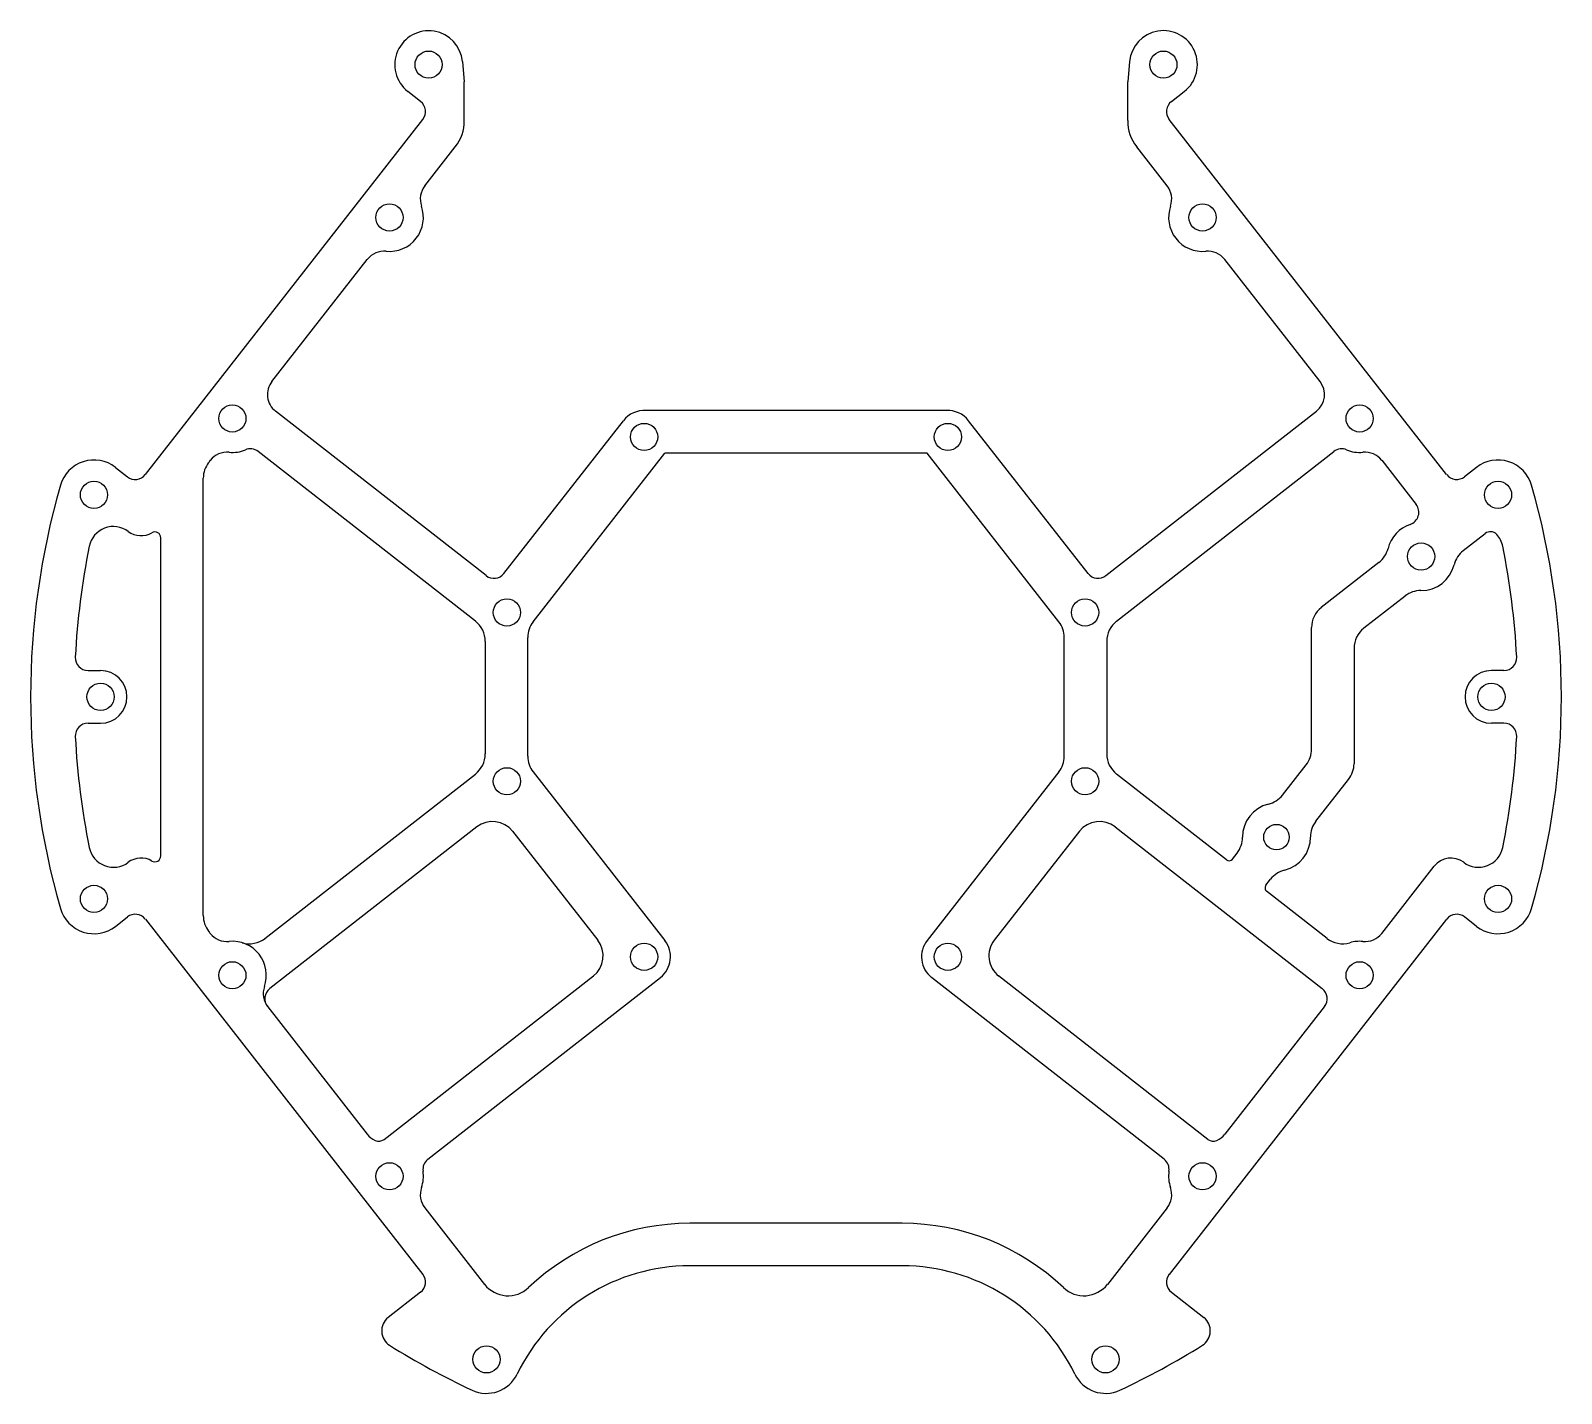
# Model space of a CAD drawing. Extents: x -90 to 90, y -82 to 78.
import ezdxf

# ---------------------------------------------------------------- set-up
doc = ezdxf.new("R2010")
doc.units = 0
doc.header["$MEASUREMENT"] = 0
doc.layers.add('MODELSKETCH_VISIBLE', color=7, linetype='CONTINUOUS')

msp = doc.modelspace()

# ---------------------------------------------------------------- linework, layer by layer
at = {"layer": 'MODELSKETCH_VISIBLE'}
for p, q in [((-39.22, 74.71), (-39, 72.35)), ((39.22, 74.71), (39, 72.35)), ((-39, 67.77), (-39, 72.35)), ((39, 67.77), (39, 72.35)), ((-44.14, 70.02), (-45.66, 71.21)), ((44.14, 70.02), (45.66, 71.21)), ((-76.51, 26.15), (-43.88, 67.92)), ((76.51, 26.15), (43.88, 67.92)), ((-43.65, 60.09), (-40.06, 64.69)), ((43.65, 60.09), (40.06, 64.69)), ((-61.62, 37.1), (-50.41, 51.44)), ((61.62, 37.1), (50.41, 51.44)), ((-36.44, 14.26), (-61.19, 33.59)), ((-34.34, 14.52), (-20.3, 32.48)), ((18.09, 33.67), (-17.63, 33.67)), ((34.34, 14.52), (20.3, 32.48)), ((36.44, 14.26), (61.19, 33.59)), ((-37.7, 8.89), (-63.25, 28.85)), ((37.7, 8.89), (63.25, 28.85)), ((-68.87, 27.82), (-69.06, 27.57)), ((-30.91, 8.83), (-15.41, 28.67)), ((15.41, 28.67), (-15.41, 28.67)), ((30.91, 8.83), (15.41, 28.67)), ((68.87, 27.82), (72.92, 22.63)), ((-80.02, 26.99), (-78.62, 25.89)), ((-69.7, -25.72), (-69.7, 25.72)), ((80.02, 26.99), (78.62, 25.89)), ((-74.7, -18.71), (-74.7, 18.71)), ((78.45, 17.2), (81.04, 19.22)), ((68.55, 15.8), (61.77, 10.51)), ((71.63, 11.86), (66.77, 8.07)), ((60.62, -6.14), (60.62, 8.14)), ((-36.54, 6.53), (-36.54, -6.71)), ((-31.54, -6.99), (-31.54, 6.99)), ((31.54, -6.99), (31.54, 6.99)), ((36.54, 6.53), (36.54, -6.71)), ((65.62, 5.71), (65.62, -7.86)), ((-83.25, 3.1), (-81.77, 3.1)), ((83.25, 3.1), (81.77, 3.1)), ((-83.25, -3.1), (-81.77, -3.1)), ((83.25, -3.1), (81.77, -3.1)), ((-30.91, -8.83), (-15.41, -28.67)), ((30.91, -8.83), (15.41, -28.67)), ((57.2, -11.55), (59.98, -7.98)), ((-62.44, -28.41), (-37.7, -9.08)), ((50.61, -19.17), (37.7, -9.08)), ((61.14, -14.63), (64.98, -9.7)), ((-37.53, -15.3), (-61.88, -34.32)), ((-33.32, -15.81), (-23.32, -28.62)), ((33.32, -15.81), (23.32, -28.62)), ((37.53, -15.3), (61.88, -34.32)), ((51.31, -19.08), (51.86, -18.37)), ((55.25, -22.16), (55.8, -21.45)), ((68.87, -27.82), (75.04, -19.92)), ((62.44, -28.41), (55.34, -22.86)), ((-80.02, -26.99), (-78.62, -25.89)), ((-76.51, -26.15), (-43.88, -67.92)), ((76.51, -26.15), (43.88, -67.92)), ((80.02, -26.99), (78.62, -25.89)), ((-68.87, -27.82), (-69.06, -27.57)), ((-48.44, -52.06), (-23.83, -32.83)), ((-43.3, -54.39), (-15.95, -33.02)), ((43.3, -54.39), (15.95, -33.02)), ((48.44, -52.06), (23.83, -32.83)), ((-62.11, -36.47), (-50.41, -51.44)), ((62.11, -36.47), (50.41, -51.44)), ((-43.65, -60.09), (-36.62, -69.1)), ((43.65, -60.09), (36.62, -69.1)), ((12.5, -61.92), (-12.5, -61.92)), ((12.5, -66.92), (-12.5, -66.92)), ((-44.14, -70.02), (-47.95, -73)), ((44.14, -70.02), (47.95, -73))]:
    msp.add_line(p, q, dxfattribs=at)
for centre, radius in [((-43.2, 74.36), 1.6), ((43.2, 74.36), 1.6), ((-47.81, 56.39), 1.6), ((47.81, 56.39), 1.6), ((-66.28, 32.75), 1.6), ((66.28, 32.75), 1.6), ((-17.86, 30.57), 1.6), ((17.86, 30.57), 1.6), ((-82.55, 23.76), 1.6), ((82.55, 23.76), 1.6), ((73.5, 16.5), 1.6), ((-33.99, 9.93), 1.6), ((33.99, 9.93), 1.6), ((-81.77, 0), 1.6), ((81.77, 0), 1.6), ((-33.99, -9.93), 1.6), ((33.99, -9.93), 1.6), ((56.5, -16.5), 1.5), ((-82.55, -23.76), 1.6), ((82.55, -23.76), 1.6), ((-17.86, -30.57), 1.6), ((17.86, -30.57), 1.6), ((-66.28, -32.75), 1.6), ((66.28, -32.75), 1.6), ((-47.81, -56.39), 1.6), ((47.81, -56.39), 1.6), ((-36.39, -77.92), 1.6), ((36.39, -77.92), 1.6)]:
    msp.add_circle(centre, radius, dxfattribs=at)
for centre, radius, start, end in [((-43.19, 74.35), 3.99, 5.2463, 231.7951), ((43.2, 74.36), 4, 308, 174.9586), ((-45.07, 68.84), 1.5, 322, 52), ((45.07, 68.84), 1.5, 128, 218), ((-44, 67.77), 5, 322, 0), ((44, 67.77), 5, 180, 218), ((-41.68, 58.55), 2.5, 142, 199.421), ((41.68, 58.55), 2.5, 340.579, 38), ((-47.81, 56.39), 4, 264.7791, 19.421), ((47.81, 56.39), 4, 160.579, 275.2209), ((-48.41, 49.88), 2.54, 84.7791, 142), ((48.41, 49.88), 2.54, 38, 95.2209), ((-59.65, 35.56), 2.5, 142, 232), ((59.65, 35.56), 2.5, 308, 38), ((-17.86, 30.57), 3.1, 85.7435, 142), ((17.86, 30.57), 3.1, 38, 94.2565), ((-66.28, 32.75), 4, 264.579, 292.5996), ((-64.17, 27.67), 1.5, 52, 112.5996), ((64.17, 27.67), 1.5, 67.4004, 128), ((66.28, 32.75), 4, 247.4004, 275.421), ((-82.55, 23.76), 4.1, 52, 163.9434), ((-66.7, 25.72), 3, 142, 180), ((-66.9, 26.28), 2.5, 84.579, 142), ((66.9, 26.28), 2.5, 38, 95.421), ((82.55, 23.76), 4.1, 16.0566, 128), ((-77.7, 27.07), 1.5, 232, 322), ((77.7, 27.07), 1.5, 218, 308), ((0, 0), 90, 163.9434, 196.0566), ((0, 0), 90, 343.9434, 16.0566), ((71.74, 21.71), 1.5, 288.7046, 38), ((-80.26, 17.13), 2.91, 53.0801, 168.6533), ((73.5, 16.5), 4, 108.7046, 166.2132), ((-77.01, 21.46), 2.5, 233.0801, 300.4665), ((-75.39, 18.71), 0.692, 0, 120.4665), ((81.66, 18.43), 1, 42.8035, 128), ((80.26, 17.13), 2.91, 11.3467, 42.8035), ((5.13, 0), 90, 168.6533, 177.0206), ((66.7, 18.17), 3, 308, 346.2132), ((80.3, 14.83), 3, 128, 166.2132), ((-5.13, 0), 90, 2.9794, 11.3467), ((-35.52, 15.44), 1.5, 232, 322), ((35.52, 15.44), 1.5, 218, 308), ((73.5, 16.5), 4, 269.7868, 346.2132), ((73.47, 9.5), 3, 89.7868, 128), ((63.62, 8.14), 3, 128, 180), ((-39.54, 6.53), 3, 0, 52), ((-28.54, 6.99), 3, 142, 180), ((28.54, 6.99), 3, 0, 38), ((39.54, 6.53), 3, 128, 180), ((68.62, 5.71), 3, 128, 180), ((-83.25, 4.6), 1.5, 177.0206, 270), ((83.25, 4.6), 1.5, 270, 2.9794), ((-81.77, 0), 3.1, 270, 90), ((81.77, 0), 3.1, 90, 270), ((-83.25, -4.6), 1.5, 90, 182.9794), ((83.25, -4.6), 1.5, 357.0206, 90), ((5.13, 0), 90, 182.9794, 191.3467), ((-5.13, 0), 90, 348.6533, 357.0206), ((-39.54, -6.71), 3, 308, 0), ((-28.54, -6.99), 3, 180, 218), ((28.54, -6.99), 3, 322, 0), ((39.54, -6.71), 3, 180, 232), ((57.62, -6.14), 3, 322, 0), ((62.62, -7.86), 3, 322, 0), ((54.83, -9.7), 3, 283.7868, 322), ((56.5, -16.5), 4, 103.7868, 180.2132), ((-35.69, -17.66), 3, 38, 128), ((35.69, -17.66), 3, 52, 142), ((63.5, -16.47), 3, 142, 180.2132), ((-80.26, -17.13), 2.91, 191.3467, 306.9199), ((49.5, -16.53), 3, 322, 0.2132), ((56.5, -16.5), 4, 283.7868, 0.2132), ((80.26, -17.13), 2.91, 233.0801, 348.6533), ((-77.01, -21.46), 2.5, 59.5335, 126.9199), ((-75.39, -18.71), 0.692, 239.5335, 0), ((50.92, -18.77), 0.5, 232, 322), ((77.01, -21.46), 2.5, 53.0801, 142), ((58.17, -23.3), 3, 103.7868, 142), ((55.65, -22.47), 0.5, 142, 232), ((-82.55, -23.76), 4.1, 196.0566, 308), ((82.55, -23.76), 4.1, 232, 343.9434), ((-77.7, -27.07), 1.5, 38, 128), ((-66.7, -25.72), 3, 180, 218), ((77.7, -27.07), 1.5, 52, 142), ((-66.9, -26.28), 2.5, 218, 275.421), ((-66.28, -32.75), 4, 340.7791, 95.421), ((-64.28, -26.04), 3, 253.4029, 308), ((-25.68, -30.47), 3, 308, 38), ((-17.86, -30.57), 3.1, 308, 38), ((17.86, -30.57), 3.1, 142, 232), ((25.68, -30.47), 3, 142, 232), ((64.28, -26.04), 3, 232, 286.5971), ((66.28, -32.75), 4, 84.579, 106.5971), ((66.9, -26.28), 2.5, 264.579, 322), ((-60.11, -34.9), 2.54, 160.7791, 218), ((-60.96, -35.5), 1.5, 128, 218), ((60.96, -35.5), 1.5, 322, 52), ((60.11, -34.9), 2.54, 322, 327.3686), ((-48.41, -49.88), 2.54, 218, 245.0041), ((-49.06, -51.27), 1, 245.0041, 308), ((49.06, -51.27), 1, 232, 294.9959), ((48.41, -49.88), 2.54, 294.9959, 322), ((-47.81, -56.39), 4, 340.579, 8.5996), ((-42.37, -55.57), 1.5, 128, 188.5996), ((42.37, -55.57), 1.5, 351.4004, 52), ((47.81, -56.39), 4, 171.4004, 199.421), ((-41.68, -58.55), 2.5, 160.579, 218), ((41.68, -58.55), 2.5, 322, 19.421), ((-12.5, -89.44), 27.52, 90, 133.5061), ((12.5, -89.44), 27.52, 46.4939, 90), ((-45.07, -68.84), 1.5, 308, 38), ((-12.5, -89.44), 22.52, 90, 154.2496), ((12.5, -89.44), 22.52, 25.7504, 90), ((45.07, -68.84), 1.5, 142, 232), ((-33.86, -66.94), 3.5, 218, 313.5061), ((33.86, -66.94), 3.5, 226.4939, 322), ((-46.72, -74.57), 2, 128, 237.9323), ((46.72, -74.57), 2, 302.0677, 52), ((0, 0), 90, 237.9323, 244.9677), ((0, 0), 90, 295.0323, 302.0677), ((-36.39, -77.92), 4, 244.9677, 334.2496), ((36.39, -77.92), 4, 205.7504, 295.0323)]:
    msp.add_arc(centre, radius, start, end, dxfattribs=at)

doc.saveas('drawing.dxf')
